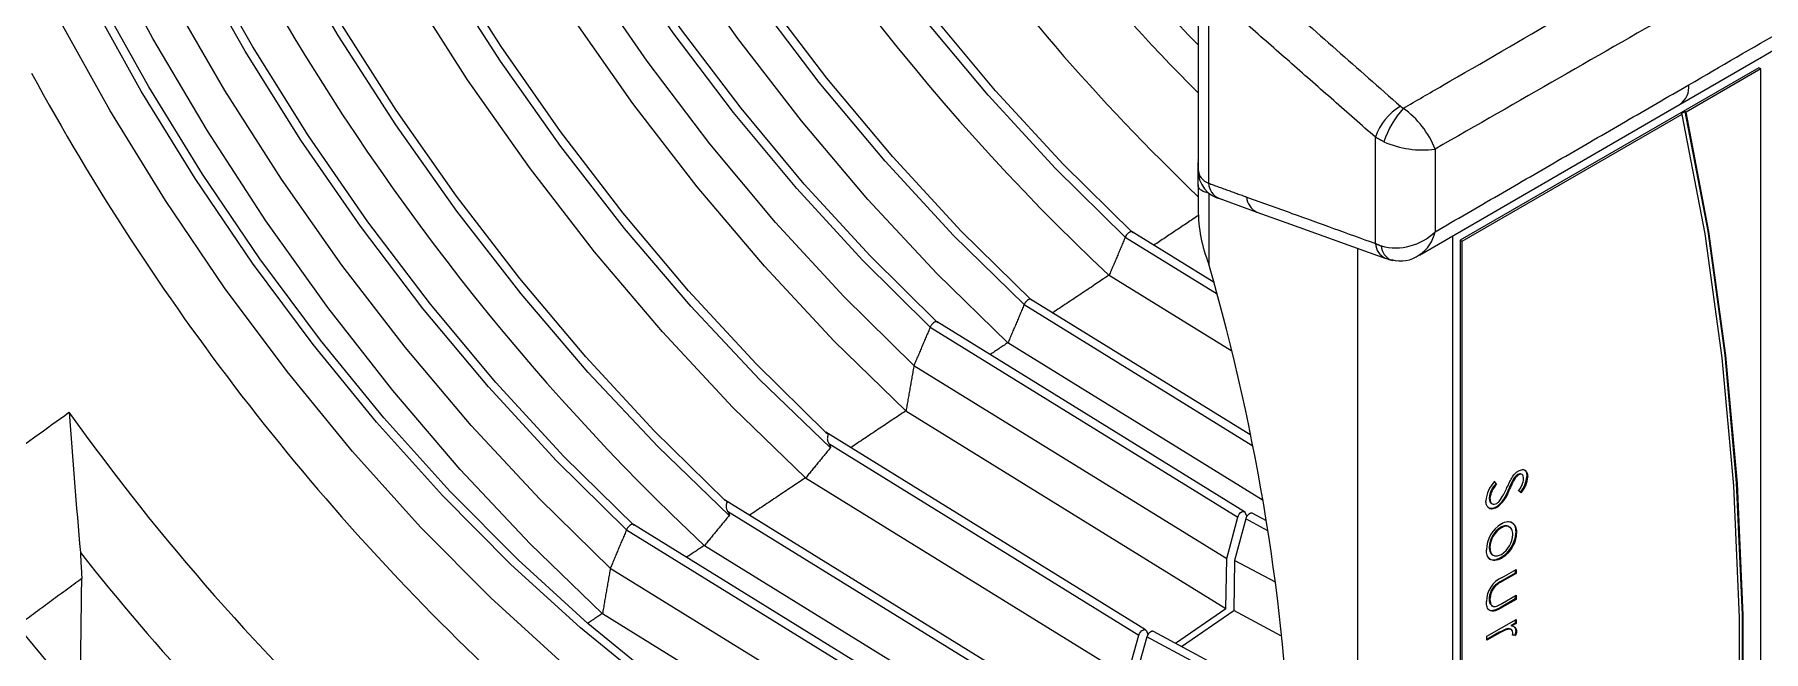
# Model space of a CAD drawing. Extents: x 8 to 113, y 2 to 87.
# Drawn here: x 69.519 to 72.588, y 61.869 to 62.964 of the extents above; entities that cross this region are included whole.
import ezdxf

# ---------------------------------------------------------------- set-up
doc = ezdxf.new("R2010")
doc.units = 0
doc.header["$MEASUREMENT"] = 0
doc.layers.add('OBJECT', color=7, linetype='CONTINUOUS')

msp = doc.modelspace()

# ---------------------------------------------------------------- linework, layer by layer
at = {"layer": 'OBJECT', "linetype": 'Continuous', "lineweight": 15}
for p, q in [((71.5847, 63.0697), (71.5847, 62.7242)), ((71.6033, 63.0419), (71.6033, 62.6999)), ((72.5801, 62.9047), (72.0498, 62.5986)), ((72.5837, 62.9027), (72.4511, 62.8261)), ((72.5837, 62.9027), (72.5801, 62.9047)), ((72.5837, 60.7593), (72.5837, 62.9027)), ((71.9778, 62.5722), (72.4405, 62.8403)), ((72.4497, 62.827), (72.4424, 62.8228)), ((72.4497, 62.827), (72.4511, 62.8261)), ((72.4438, 62.822), (72.0533, 62.5965)), ((72.4424, 62.8228), (72.4438, 62.822)), ((71.8996, 62.5929), (71.8996, 62.7816)), ((72.0056, 62.7605), (72.0056, 62.6137)), ((71.5847, 62.697), (71.5847, 62.6535)), ((71.6041, 62.6822), (71.6041, 62.5563)), ((71.6217, 62.6732), (71.6894, 62.6488)), ((71.6132, 62.5239), (71.4678, 62.6137)), ((71.4556, 62.6043), (71.6187, 62.5036)), ((71.8685, 60.4459), (71.8685, 62.5842)), ((72.0367, 62.6064), (72.0367, 60.4217)), ((72.0533, 62.5965), (72.0498, 62.5986)), ((72.0498, 62.5986), (72.0498, 60.4551)), ((72.0533, 62.5965), (72.0533, 60.4531)), ((71.6449, 62.4016), (71.4269, 62.5363)), ((71.6783, 62.2528), (71.2881, 62.4938)), ((71.276, 62.4844), (71.6821, 62.2335)), ((71.1093, 62.4445), (71.6553, 62.1073)), ((71.667, 62.1169), (71.1215, 62.4539)), ((71.7001, 62.1366), (71.2472, 62.4164)), ((71.0804, 62.3764), (71.6356, 62.0335)), ((71.6343, 61.9446), (71.0662, 62.2955)), ((71.4915, 61.9072), (70.9238, 62.2578)), ((70.9291, 62.2379), (71.4799, 61.8977)), ((72.1524, 62.183), (72.1538, 62.1822)), ((72.1599, 62.1827), (72.1582, 62.1837)), ((71.4588, 61.8238), (70.888, 62.1765)), ((72.1097, 62.1709), (72.1133, 62.1661)), ((72.1112, 62.1701), (72.1147, 62.1653)), ((72.1133, 62.1661), (72.1147, 62.1653)), ((72.1362, 62.1573), (72.1377, 62.1565)), ((72.1433, 62.1723), (72.1447, 62.1715)), ((72.1581, 62.1501), (72.1537, 62.1542)), ((72.1686, 62.1795), (72.17, 62.1787)), ((71.3148, 61.7855), (70.7441, 62.1379)), ((72.1015, 62.1413), (72.103, 62.1405)), ((72.1055, 62.1316), (72.1072, 62.1306)), ((71.1367, 61.7518), (70.5824, 62.0941)), ((70.7495, 62.1179), (71.3031, 61.776)), ((71.6356, 62.0335), (71.6553, 62.1073)), ((71.6694, 62.1043), (71.6497, 62.0305)), ((71.6685, 62.115), (71.6711, 62.1083)), ((71.7089, 62.0831), (71.6694, 62.1043)), ((71.7061, 62.1005), (71.6809, 62.114)), ((72.1218, 62.0891), (72.1232, 62.0882)), ((70.5702, 62.0848), (71.1249, 61.7422)), ((71.282, 61.7021), (70.7084, 62.0565)), ((71.6343, 61.9446), (71.6356, 62.0335)), ((71.6497, 62.0305), (71.6484, 61.9416)), ((71.722, 61.9917), (71.6497, 62.0305)), ((72.1015, 62.0538), (72.103, 62.053)), ((72.1402, 62.0534), (72.1416, 62.0526)), ((70.5414, 62.0166), (71.1053, 61.6684)), ((72.1478, 62.008), (72.1238, 61.9941)), ((72.1245, 62.0002), (72.1492, 62.0145)), ((72.1492, 62.0072), (72.1252, 61.9933)), ((72.1478, 62.0137), (72.1478, 62.008)), ((72.1478, 62.008), (72.1492, 62.0072)), ((72.1492, 62.0145), (72.1492, 62.0072)), ((72.1238, 61.9941), (72.1252, 61.9933)), ((72.1252, 61.9546), (72.1492, 61.9684)), ((72.1478, 61.9676), (72.1478, 61.9619)), ((72.1492, 61.9684), (72.1492, 61.9611)), ((71.1039, 61.5795), (70.5274, 61.9356)), ((71.6343, 61.9446), (71.5449, 61.8831)), ((71.5553, 61.8775), (71.6484, 61.9416)), ((71.7331, 61.8961), (71.6484, 61.9416)), ((72.106, 61.9503), (72.1077, 61.9492)), ((72.1478, 61.9619), (72.1226, 61.9474)), ((72.1226, 61.9474), (72.124, 61.9466)), ((72.1492, 61.9611), (72.124, 61.9466)), ((72.1478, 61.9619), (72.1492, 61.9611)), ((71.493, 61.9053), (71.4958, 61.8988)), ((72.0975, 61.8959), (72.1492, 61.9257)), ((72.1312, 61.9083), (72.1326, 61.9075)), ((72.141, 61.9074), (72.1392, 61.9084)), ((72.1478, 61.9192), (72.1402, 61.9148)), ((72.1402, 61.9148), (72.1416, 61.914)), ((72.1492, 61.9184), (72.1416, 61.914)), ((72.1478, 61.9249), (72.1478, 61.9192)), ((72.1478, 61.9192), (72.1492, 61.9184)), ((72.1487, 61.9052), (72.1501, 61.9044)), ((72.1492, 61.9257), (72.1492, 61.9184)), ((71.4588, 61.8238), (71.4799, 61.8977)), ((71.494, 61.8947), (71.473, 61.8208)), ((71.7441, 61.7605), (71.494, 61.8947)), ((71.743, 61.7767), (71.5055, 61.9042)), ((72.1135, 61.8994), (72.0975, 61.8902)), ((72.1149, 61.8986), (72.0975, 61.8886)), ((72.0975, 61.8886), (72.0975, 61.8959)), ((72.1135, 61.8994), (72.1149, 61.8986)), ((72.1483, 61.897), (72.1428, 61.8978)), ((72.1469, 61.8978), (72.143, 61.8984)), ((72.1469, 61.8978), (72.1483, 61.897))]:
    msp.add_line(p, q, dxfattribs=at)
at = {"layer": 'OBJECT', "linetype": 'Continuous', "lineweight": 15, "flags": 128}
for points in [[(70.5414, 62.0166), (70.4162, 62.139), (70.2945, 62.2699), (70.1772, 62.4087), (70.0647, 62.5546), (69.9579, 62.7069), (69.8572, 62.8645), (69.7633, 63.0267), (69.6766, 63.1925), (69.5977, 63.361), (69.527, 63.5313), (69.4649, 63.7023), (69.4118, 63.8732), (69.3679, 64.0429), (69.3335, 64.2106), (69.3088, 64.3752), (69.2939, 64.5358), (69.2889, 64.6916), (69.2939, 64.8417), (69.3088, 64.9852), (69.3335, 65.1213), (69.3679, 65.2492), (69.4118, 65.3682), (69.4249, 65.398)], [(70.5702, 62.0848), (70.4458, 62.2071), (70.325, 62.3383), (70.2087, 62.4774), (70.0976, 62.6237), (69.9922, 62.7762), (69.8933, 62.9342), (69.8014, 63.0965), (69.717, 63.2624), (69.6408, 63.4308), (69.573, 63.6006), (69.5141, 63.771), (69.4646, 63.9408), (69.4245, 64.1091), (69.3943, 64.2748), (69.374, 64.4371), (69.3639, 64.5949), (69.3639, 64.7472), (69.374, 64.8933), (69.3943, 65.0322), (69.4245, 65.163), (69.4646, 65.2851), (69.48, 65.3235)], [(70.5835, 62.0924), (70.459, 62.2148), (70.3383, 62.3459), (70.222, 62.4851), (70.1108, 62.6313), (70.0055, 62.7839), (69.9066, 62.9418), (69.8147, 63.1042), (69.7303, 63.2701), (69.6541, 63.4384), (69.5863, 63.6083), (69.5274, 63.7786), (69.4778, 63.9485), (69.4378, 64.1168), (69.4076, 64.2825), (69.3873, 64.4448), (69.3772, 64.6026), (69.3772, 64.7549), (69.3873, 64.901), (69.4076, 65.0398), (69.4378, 65.1707), (69.4778, 65.2928), (69.4871, 65.3163)], [(70.7525, 62.1103), (70.6255, 62.2328), (70.5021, 62.3641), (70.3831, 62.5036), (70.2689, 62.6503), (70.1604, 62.8036), (70.0581, 62.9624), (69.9627, 63.126), (69.8746, 63.2933), (69.7944, 63.4634), (69.7225, 63.6353), (69.6593, 63.8081), (69.6052, 63.9808), (69.5605, 64.1524), (69.5255, 64.3218), (69.5004, 64.4882), (69.4852, 64.6506), (69.4802, 64.808), (69.4852, 64.9596), (69.5004, 65.1045), (69.5255, 65.2419), (69.5353, 65.2828)], [(71.4556, 62.6043), (71.3319, 62.7261), (71.2119, 62.8565), (71.0963, 62.9949), (70.9858, 63.1404), (70.8811, 63.2921), (70.7828, 63.4492), (70.6914, 63.6107), (70.6076, 63.7756), (70.5318, 63.943), (70.4644, 64.1119), (70.406, 64.2813), (70.3567, 64.4501), (70.3169, 64.6174), (70.2869, 64.7823), (70.2667, 64.9436), (70.2566, 65.1005), (70.2566, 65.2519), (70.2585, 65.2939)], [(71.4689, 62.612), (71.3452, 62.7338), (71.2251, 62.8642), (71.1095, 63.0026), (70.9991, 63.1481), (70.8944, 63.2998), (70.796, 63.4569), (70.7047, 63.6183), (70.6209, 63.7833), (70.5451, 63.9507), (70.4777, 64.1196), (70.4192, 64.2889), (70.37, 64.4578), (70.3302, 64.6251), (70.3001, 64.7899), (70.28, 64.9513), (70.2699, 65.1081), (70.2699, 65.2596), (70.271, 65.2865)], [(70.7446, 62.1376), (70.6194, 62.2603), (70.4978, 62.3916), (70.3805, 62.5308), (70.2682, 62.677), (70.1615, 62.8295), (70.0609, 62.9874), (69.9671, 63.1497), (69.8805, 63.3157), (69.8018, 63.4844), (69.7312, 63.6547), (69.6692, 63.8259), (69.6161, 63.9968), (69.5723, 64.1667), (69.538, 64.3344), (69.5133, 64.4991), (69.4984, 64.6598), (69.4935, 64.8157), (69.4984, 64.9659), (69.5133, 65.1094), (69.538, 65.2457), (69.5453, 65.2771)], [(70.8876, 62.1767), (70.7589, 62.3019), (70.634, 62.4359), (70.5134, 62.5781), (70.3978, 62.7277), (70.288, 62.8837), (70.1846, 63.0453), (70.088, 63.2117), (69.9989, 63.3817), (69.9178, 63.5546), (69.8451, 63.7293), (69.7813, 63.9048), (69.7266, 64.0802), (69.6815, 64.2544), (69.6461, 64.4264), (69.6207, 64.5953), (69.6054, 64.7602), (69.6003, 64.9201), (69.6054, 65.0741), (69.6207, 65.2213), (69.6223, 65.2326)], [(70.932, 62.2303), (70.8065, 62.3516), (70.6844, 62.4817), (70.5667, 62.6198), (70.4538, 62.7651), (70.3465, 62.9168), (70.2454, 63.074), (70.151, 63.2359), (70.0639, 63.4015), (69.9846, 63.5698), (69.9135, 63.7399), (69.851, 63.9109), (69.7976, 64.0818), (69.7534, 64.2515), (69.7188, 64.4192), (69.6939, 64.5838), (69.679, 64.7445), (69.674, 64.9003), (69.679, 65.0503), (69.6936, 65.1914)], [(70.9242, 62.2575), (70.8004, 62.3791), (70.6802, 62.5091), (70.5642, 62.6469), (70.4532, 62.7917), (70.3476, 62.9426), (70.2482, 63.0989), (70.1555, 63.2596), (70.0699, 63.4238), (69.992, 63.5907), (69.9222, 63.7593), (69.8609, 63.9286), (69.8085, 64.0978), (69.7652, 64.2658), (69.7312, 64.4317), (69.7069, 64.5947), (69.6922, 64.7537), (69.6873, 64.9079), (69.6922, 65.0565), (69.705, 65.1849)], [(71.0658, 62.2957), (70.9386, 62.4198), (70.8149, 62.5526), (70.6956, 62.6934), (70.5814, 62.8415), (70.4728, 62.996), (70.3704, 63.1561), (70.2749, 63.3207), (70.1868, 63.4891), (70.1066, 63.6602), (70.0347, 63.8331), (69.9716, 64.0068), (69.9175, 64.1803), (69.8729, 64.3527), (69.8379, 64.523), (69.8128, 64.6902), (69.7977, 64.8534), (69.7926, 65.0116), (69.7958, 65.1325)], [(71.0804, 62.3764), (70.9557, 62.499), (70.8347, 62.6304), (70.7181, 62.7697), (70.6068, 62.9163), (70.5012, 63.0691), (70.4021, 63.2274), (70.31, 63.39), (70.2255, 63.5562), (70.149, 63.7249), (70.0811, 63.8951), (70.0221, 64.0657), (69.9725, 64.2359), (69.9323, 64.4045), (69.9021, 64.5706), (69.8818, 64.7332), (69.8716, 64.8912), (69.8716, 65.0439), (69.8735, 65.0876)], [(71.1093, 62.4445), (70.9891, 62.5633), (70.8725, 62.6905), (70.7602, 62.8254), (70.6529, 62.9671), (70.5513, 63.1148), (70.4558, 63.2678), (70.3672, 63.4249), (70.2858, 63.5854), (70.2122, 63.7483), (70.1469, 63.9126), (70.0901, 64.0773), (70.0423, 64.2416), (70.0037, 64.4043), (69.9746, 64.5646), (69.955, 64.7215), (69.9452, 64.8741), (69.9452, 65.0214), (69.9462, 65.0456)], [(71.1226, 62.4522), (71.0024, 62.571), (70.8858, 62.6982), (70.7735, 62.833), (70.6662, 62.9748), (70.5646, 63.1225), (70.4691, 63.2754), (70.3804, 63.4326), (70.2991, 63.5931), (70.2255, 63.756), (70.1602, 63.9203), (70.1034, 64.085), (70.0556, 64.2492), (70.017, 64.412), (69.9878, 64.5723), (69.9683, 64.7292), (69.9585, 64.8818), (69.9585, 65.0291), (69.9589, 65.0391)], [(71.2468, 62.4166), (71.1209, 62.5395), (70.9987, 62.671), (70.8807, 62.8105), (70.7677, 62.9571), (70.6603, 63.11), (70.5591, 63.2684), (70.4647, 63.4314), (70.3776, 63.598), (70.2983, 63.7674), (70.2272, 63.9384), (70.1648, 64.1103), (70.1114, 64.282), (70.0672, 64.4526), (70.0327, 64.6211), (70.0078, 64.7865), (69.9929, 64.948), (69.9891, 65.0273)], [(71.276, 62.4844), (71.1508, 62.6074), (71.0294, 62.7391), (70.9124, 62.8789), (70.8007, 63.0259), (70.6947, 63.1792), (70.5953, 63.338), (70.5028, 63.5012), (70.418, 63.6679), (70.3413, 63.8371), (70.2732, 64.0079), (70.214, 64.1791), (70.1641, 64.3498), (70.1238, 64.519), (70.0934, 64.6857), (70.0731, 64.8488), (70.0628, 65.0074), (70.0622, 65.0293)], [(71.2892, 62.4921), (71.1641, 62.615), (71.0427, 62.7468), (70.9257, 62.8866), (70.814, 63.0336), (70.708, 63.1869), (70.6086, 63.3456), (70.5161, 63.5089), (70.4313, 63.6756), (70.3546, 63.8448), (70.2864, 64.0156), (70.2273, 64.1868), (70.1774, 64.3575), (70.1371, 64.5267), (70.1067, 64.6933), (70.0864, 64.8564), (70.0761, 65.0151), (70.0756, 65.0346)], [(70.527, 61.9359), (70.3993, 62.0596), (70.2751, 62.1919), (70.1551, 62.3322), (70.0398, 62.4796), (69.93, 62.6334), (69.8263, 62.7927), (69.7291, 62.9568), (69.639, 63.1246), (69.5564, 63.2954), (69.4819, 63.4682), (69.4158, 63.6421), (69.3585, 63.8162), (69.3103, 63.9894), (69.2713, 64.161), (69.242, 64.3299), (69.2323, 64.4013)], [(70.7194, 61.6449), (70.5875, 61.7409), (70.4572, 61.8474), (70.3293, 61.9639), (70.2047, 62.0895), (70.0839, 62.2237), (69.9677, 62.3656), (69.8567, 62.5145), (69.7516, 62.6694), (69.653, 62.8295), (69.5614, 62.9939), (69.4775, 63.1615), (69.4016, 63.3316), (69.3342, 63.503), (69.2757, 63.6748), (69.2264, 63.8459), (69.1867, 64.0155), (69.1566, 64.1826), (69.1377, 64.3334)], [(70.6145, 61.8075), (70.4882, 61.9108), (70.3643, 62.0238), (70.2434, 62.1457), (70.1263, 62.2758), (70.0136, 62.4135), (69.906, 62.5579), (69.8042, 62.7081), (69.7086, 62.8634), (69.6198, 63.0228), (69.5384, 63.1854), (69.4649, 63.3502)], [(70.6278, 61.8152), (70.5015, 61.9185), (70.3776, 62.0315), (70.2567, 62.1534), (70.1396, 62.2835), (70.0269, 62.4212), (69.9193, 62.5655), (69.8174, 62.7158), (69.7219, 62.871), (69.6331, 63.0304), (69.5517, 63.193), (69.4782, 63.3579)], [(72.4405, 62.8403), (72.589, 62.9263), (72.6484, 62.9607)], [(72.4497, 60.6835), (72.4901, 60.9424), (72.5206, 61.1975), (72.5409, 61.4481), (72.5511, 61.6938), (72.5511, 61.9339), (72.5409, 62.1678), (72.5206, 62.395), (72.4901, 62.6149), (72.4497, 62.827)], [(72.4511, 60.6827), (72.4916, 60.9416), (72.522, 61.1966), (72.5424, 61.4473), (72.5525, 61.693), (72.5525, 61.9331), (72.5424, 62.167), (72.522, 62.3941), (72.4916, 62.614), (72.4511, 62.8261)], [(72.4438, 62.822), (72.4844, 62.6099), (72.5149, 62.39), (72.5353, 62.1629), (72.5455, 61.929), (72.5455, 61.6889), (72.5353, 61.4432), (72.5149, 61.1925), (72.4844, 60.9374), (72.4438, 60.6785)], [(71.6894, 62.6488), (71.7489, 62.6273), (71.9179, 62.5663)], [(71.9181, 62.5668), (71.9234, 62.5646), (71.9308, 62.5629)], [(71.6553, 62.1073), (71.6563, 62.1101), (71.6578, 62.1127), (71.6598, 62.1149), (71.6619, 62.1165), (71.664, 62.1173), (71.666, 62.1174), (71.6675, 62.1165), (71.6685, 62.115)], [(69.5456, 61.8455), (69.4063, 62.0137)], [(71.4799, 61.8977), (71.4809, 61.9005), (71.4825, 61.903), (71.4844, 61.9051), (71.4865, 61.9067), (71.4885, 61.9076), (71.4904, 61.9076), (71.492, 61.9068), (71.493, 61.9053)]]:
    msp.add_lwpolyline(points, dxfattribs=at)
at = {"layer": 'OBJECT', "linetype": 'Continuous', "lineweight": 15}
for centre, radius, start, end in [((74.1749, 65.4649), 4.0161, 188.3859, 226.8148), ((73.6137, 65.1468), 4.2417, 192.1925, 226.7608), ((74.1161, 65.4155), 3.5367, 212.2475, 224.295), ((74.1274, 65.4143), 3.6036, 213.0765, 225.1207), ((74.2255, 65.4442), 3.8254, 215.3461, 226.3426), ((73.2737, 64.9374), 4.2786, 208.5124, 226.8495), ((72.4186, 62.8708), 0.0376, 305.7082, 5.7839), ((71.9967, 62.7484), 0.1026, 120.8933, 161.1034), ((72.0712, 62.7225), 0.1646, 137.9281, 161.9558), ((71.8556, 62.7015), 0.1612, 21.4658, 54.5947), ((71.9832, 62.9276), 0.1686, 246.0001, 277.6259), ((71.6128, 62.7264), 0.0282, 184.4511, 250.264), ((71.6362, 62.7221), 0.0513, 177.7972, 259.5825), ((71.6347, 62.7019), 0.0315, 183.752, 245.5285), ((71.7024, 62.6775), 0.0315, 183.6863, 245.5224), ((71.8345, 62.6514), 0.2493, 179.5249, 202.4333), ((71.9358, 62.6847), 0.0995, 255.0945, 314.5161), ((71.9424, 62.627), 0.0646, 302.902, 348.1158), ((71.931, 62.595), 0.0315, 183.7102, 245.541), ((71.9386, 62.5898), 0.0284, 182.6408, 248.182), ((71.9444, 62.6169), 0.0551, 252.8655, 306.8903), ((72.9141, 64.6755), 4.0974, 215.5496, 227.1807), ((87.2978, 63.6046), 17.7658, 184.2329, 185.03731), ((72.1664, 62.1617), 0.0254, 123.3793, 155.4006), ((72.1678, 62.1609), 0.0254, 123.3793, 155.4006), ((72.1483, 62.1327), 0.0528, 134.8008, 175.9955), ((72.1413, 62.1376), 0.0399, 134.4473, 174.5935), ((72.1427, 62.1368), 0.0399, 134.4473, 174.5935), ((72.0756, 62.1757), 0.0634, 306.6259, 343.075), ((72.077, 62.1749), 0.0634, 306.6259, 343.075), ((72.1243, 62.1793), 0.0387, 319.4922, 354.1668), ((72.1193, 62.1833), 0.0494, 319.0228, 355.6499), ((72.1208, 62.1825), 0.0494, 319.0228, 355.6499), ((72.1534, 62.0474), 0.0568, 122.1074, 178.1033), ((72.1449, 62.0524), 0.0433, 122.2141, 178.0859), ((72.1463, 62.0516), 0.0433, 122.2141, 178.0859), ((72.0996, 62.0785), 0.0442, 302.2578, 357.4449), ((72.8425, 64.6005), 4.1283, 218.2519, 227.4546), ((72.1438, 61.9572), 0.0472, 114.1385, 179.7357), ((72.1354, 61.9618), 0.0338, 134.3437, 180.0077), ((72.1368, 61.961), 0.0338, 134.3437, 180.0077), ((72.1123, 61.9595), 0.011, 167.9196, 236.8698)]:
    msp.add_arc(centre, radius, start, end, dxfattribs=at)
msp.add_ellipse((69.5577, 62.8066), major_axis=(-1.5635, 2.6147), ratio=0.587369, start_param=3.619143, end_param=4.284163, dxfattribs=at)
for points, knots in [([(70.2388, 61.106), (70.1607, 61.1552), (70.0044, 61.2535), (69.7741, 61.4424), (69.5502, 61.6593), (69.3366, 61.9044), (69.1372, 62.1732), (68.957, 62.4598), (68.7989, 62.7592), (68.6657, 63.0663), (68.5597, 63.3758), (68.4826, 63.6824), (68.4359, 63.981), (68.4202, 64.2663), (68.4359, 64.5335), (68.4826, 64.778), (68.5597, 64.9957), (68.6657, 65.1828), (68.799, 65.3359), (68.9568, 65.4534), (69.1379, 65.5295), (69.2877, 65.5659), (69.3805, 65.5635), (69.4014, 65.5629)], [0, 0, 0, 0, 0.048456, 0.096912, 0.145368, 0.194796, 0.244225, 0.293653, 0.343082, 0.392511, 0.441939, 0.491368, 0.540796, 0.590225, 0.639653, 0.689082, 0.738511, 0.787939, 0.837368, 0.886796, 0.936225, 0.985653, 1, 1, 1, 1]), ([(71.949, 62.8329), (71.9722, 62.8463), (72.1363, 62.9414), (72.4535, 63.1252), (72.7476, 63.2954), (72.9008, 63.384)], [0, 0, 0, 0, 0.07326, 0.517167, 1, 1, 1, 1]), ([(72.9442, 63.2985), (72.7785, 63.2036), (72.4657, 63.0242), (72.1528, 62.8448), (72.0056, 62.7605)], [0, 0, 0, 0, 0.529531, 1, 1, 1, 1]), ([(71.6486, 63.0972), (71.6713, 63.0771), (71.7698, 62.9902), (71.8682, 62.9033), (71.944, 62.8365)], [0, 0, 0, 0, 0.230946, 1, 1, 1, 1]), ([(72.4559, 62.8746), (72.5125, 62.9074), (72.5818, 62.9475), (72.6511, 62.9876), (72.6638, 62.995)], [0, 0, 0, 0, 0.816359, 1, 1, 1, 1]), ([(71.5847, 62.7406), (71.5847, 62.7416), (71.5847, 62.7429), (71.5847, 62.739), (71.5847, 62.7381)], [0, 0, 0, 0, 0.756956, 1, 1, 1, 1]), ([(71.5847, 62.7195), (71.5847, 62.7232), (71.5847, 62.7315), (71.5847, 62.7349), (71.5847, 62.7368)], [0, 0, 0, 0, 0.436791, 1, 1, 1, 1]), ([(71.5847, 62.697), (71.5847, 62.6971), (71.5847, 62.7009), (71.5847, 62.7085), (71.5847, 62.7159), (71.5847, 62.7195)], [0, 0, 0, 0, 0.011111, 0.505604, 1, 1, 1, 1]), ([(71.6041, 62.6822), (71.5994, 62.6835), (71.5901, 62.6861), (71.5852, 62.692), (71.5848, 62.696), (71.5847, 62.697)], [0, 0, 0, 0, 0.428717, 0.854227, 1, 1, 1, 1]), ([(71.671, 62.6754), (71.6978, 62.6658), (71.774, 62.6383), (71.8502, 62.6108), (71.8996, 62.5929)], [0, 0, 0, 0, 0.351744, 1, 1, 1, 1]), ([(71.4678, 62.6137), (71.4677, 62.6138), (71.4673, 62.614), (71.4666, 62.6141), (71.4657, 62.6141), (71.4646, 62.6138), (71.4635, 62.6133), (71.4623, 62.6126), (71.4611, 62.6117), (71.46, 62.6107), (71.4589, 62.6095), (71.4578, 62.6082), (71.4566, 62.6065), (71.456, 62.6052), (71.4556, 62.6043)], [0, 0, 0, 0, 0.039788, 0.121799, 0.203501, 0.284959, 0.366268, 0.447536, 0.528803, 0.610069, 0.691333, 0.772595, 0.853855, 1, 1, 1, 1]), ([(71.2881, 62.4938), (71.288, 62.4938), (71.2877, 62.4941), (71.287, 62.4942), (71.286, 62.4942), (71.285, 62.4939), (71.2838, 62.4934), (71.2826, 62.4927), (71.2815, 62.4918), (71.2803, 62.4907), (71.2792, 62.4896), (71.2782, 62.4883), (71.277, 62.4865), (71.2764, 62.4852), (71.276, 62.4844)], [0, 0, 0, 0, 0.039783, 0.121796, 0.203502, 0.284968, 0.366285, 0.447562, 0.528838, 0.610113, 0.691387, 0.772658, 0.853927, 1, 1, 1, 1]), ([(71.1214, 62.4538), (71.1213, 62.4539), (71.121, 62.4541), (71.1203, 62.4543), (71.1194, 62.4542), (71.1183, 62.454), (71.1172, 62.4535), (71.116, 62.4528), (71.1148, 62.4519), (71.1137, 62.4508), (71.1125, 62.4496), (71.1115, 62.4483), (71.1103, 62.4466), (71.1097, 62.4453), (71.1093, 62.4445)], [0, 0, 0, 0, 0.039801, 0.121808, 0.203498, 0.284938, 0.366225, 0.447469, 0.528713, 0.609955, 0.691196, 0.772435, 0.853671, 1, 1, 1, 1]), ([(69.3321, 62.1141), (69.3337, 62.1153), (69.3963, 62.1604), (69.479, 62.2201), (69.5602, 62.2787), (69.5804, 62.2933)], [0, 0, 0, 0, 0.019937, 0.755355, 1, 1, 1, 1]), ([(70.9242, 62.2575), (70.9254, 62.2568), (70.927, 62.2559), (70.9278, 62.2547), (70.9279, 62.2537), (70.9277, 62.2525), (70.9273, 62.251), (70.9269, 62.2492), (70.9266, 62.2472), (70.9266, 62.245), (70.9271, 62.2417), (70.9283, 62.2395), (70.9291, 62.2379)], [0, 0, 0, 0, 0.203825, 0.283257, 0.360878, 0.438494, 0.51611, 0.593726, 0.671342, 0.748737, 0.826129, 1, 1, 1, 1]), ([(70.9291, 62.2379), (70.9295, 62.2372), (70.9303, 62.236), (70.9312, 62.2344), (70.9317, 62.2331), (70.9321, 62.2321), (70.9322, 62.2314), (70.9322, 62.2309), (70.9322, 62.2305), (70.9321, 62.2304), (70.932, 62.2303)], [0, 0, 0, 0, 0.303072, 0.514072, 0.660109, 0.799979, 0.88091, 0.932459, 0.971229, 1, 1, 1, 1]), ([(72.1428, 62.1785), (72.1446, 62.181), (72.1479, 62.1855), (72.1518, 62.1882), (72.1535, 62.1893)], [0, 0, 0, 0, 0.55984, 1, 1, 1, 1]), ([(72.1583, 62.1835), (72.1575, 62.1839), (72.1558, 62.1846), (72.1536, 62.1835), (72.1524, 62.183)], [0, 0, 0, 0, 0.48753, 1, 1, 1, 1]), ([(72.1535, 62.1893), (72.156, 62.1904), (72.1611, 62.1926), (72.1665, 62.1902), (72.1695, 62.1852), (72.1699, 62.1809), (72.17, 62.1787)], [0, 0, 0, 0, 0.279553, 0.558798, 0.779378, 1, 1, 1, 1]), ([(72.1628, 62.1754), (72.1627, 62.177), (72.1625, 62.1801), (72.1603, 62.1828), (72.1572, 62.1837), (72.155, 62.1827), (72.1538, 62.1822)], [0, 0, 0, 0, 0.280274, 0.559931, 0.77992, 1, 1, 1, 1]), ([(72.1619, 62.1915), (72.163, 62.1912), (72.1658, 62.1905), (72.1681, 62.186), (72.1684, 62.1817), (72.1686, 62.1795)], [0, 0, 0, 0, 0.261761, 0.630845, 1, 1, 1, 1]), ([(72.1219, 62.1384), (72.1242, 62.1422), (72.1284, 62.1491), (72.1317, 62.1564), (72.1332, 62.1596)], [0, 0, 0, 0, 0.559496, 1, 1, 1, 1]), ([(72.1332, 62.1596), (72.1348, 62.1632), (72.1377, 62.1696), (72.1412, 62.1758), (72.1428, 62.1785)], [0, 0, 0, 0, 0.560413, 1, 1, 1, 1]), ([(72.1433, 62.1723), (72.1419, 62.1695), (72.1395, 62.1645), (72.1372, 62.1595), (72.1362, 62.1573)], [0, 0, 0, 0, 0.559906, 1, 1, 1, 1]), ([(72.1447, 62.1715), (72.1433, 62.1687), (72.1409, 62.1637), (72.1387, 62.1587), (72.1377, 62.1565)], [0, 0, 0, 0, 0.559906, 1, 1, 1, 1]), ([(70.7446, 62.1376), (70.7458, 62.1369), (70.7474, 62.1359), (70.7481, 62.1347), (70.7483, 62.1338), (70.748, 62.1326), (70.7477, 62.1311), (70.7472, 62.1293), (70.747, 62.1272), (70.747, 62.125), (70.7475, 62.1217), (70.7487, 62.1195), (70.7495, 62.1179)], [0, 0, 0, 0, 0.204824, 0.284358, 0.362053, 0.439744, 0.517434, 0.595124, 0.672815, 0.750279, 0.82774, 1, 1, 1, 1]), ([(72.1148, 62.1241), (72.1119, 62.1228), (72.1062, 62.1204), (72.1, 62.1234), (72.0963, 62.1288), (72.0959, 62.1338), (72.0957, 62.1363)], [0, 0, 0, 0, 0.279183, 0.559085, 0.779446, 1, 1, 1, 1]), ([(72.1134, 62.1249), (72.1105, 62.1236), (72.1048, 62.1211), (72.1008, 62.1236), (72.0989, 62.1249)], [0, 0, 0, 0, 0.512378, 1, 1, 1, 1]), ([(72.1015, 62.1413), (72.1018, 62.1393), (72.1022, 62.1353), (72.104, 62.1319), (72.1056, 62.1316), (72.1057, 62.1316)], [0, 0, 0, 0, 0.491306, 0.981901, 1, 1, 1, 1]), ([(72.103, 62.1405), (72.1031, 62.1384), (72.1035, 62.1343), (72.1064, 62.1306), (72.1105, 62.1295), (72.1134, 62.1308), (72.1149, 62.1314)], [0, 0, 0, 0, 0.280276, 0.560148, 0.780153, 1, 1, 1, 1]), ([(72.1149, 62.1314), (72.1163, 62.1325), (72.1189, 62.1343), (72.121, 62.1371), (72.1219, 62.1384)], [0, 0, 0, 0, 0.55899, 1, 1, 1, 1]), ([(70.5824, 62.0941), (70.5823, 62.0942), (70.5819, 62.0944), (70.5812, 62.0945), (70.5803, 62.0945), (70.5792, 62.0942), (70.5781, 62.0937), (70.5769, 62.093), (70.5757, 62.0921), (70.5746, 62.0911), (70.5735, 62.0899), (70.5724, 62.0886), (70.5713, 62.0869), (70.5706, 62.0856), (70.5702, 62.0848)], [0, 0, 0, 0, 0.039785, 0.121797, 0.203501, 0.284964, 0.366277, 0.44755, 0.528822, 0.610092, 0.691361, 0.772628, 0.853893, 1, 1, 1, 1]), ([(70.7495, 62.1179), (70.75, 62.1172), (70.7507, 62.116), (70.7516, 62.1144), (70.7522, 62.1131), (70.7525, 62.1122), (70.7527, 62.1114), (70.7527, 62.1109), (70.7526, 62.1105), (70.7525, 62.1104), (70.7525, 62.1103)], [0, 0, 0, 0, 0.303085, 0.514041, 0.660001, 0.798894, 0.881211, 0.932038, 0.970683, 1, 1, 1, 1]), ([(71.6809, 62.114), (71.6809, 62.114), (71.6805, 62.1143), (71.6798, 62.1144), (71.6787, 62.1145), (71.6776, 62.1142), (71.6765, 62.1137), (71.6753, 62.113), (71.6741, 62.1121), (71.673, 62.111), (71.672, 62.1097), (71.6711, 62.1083), (71.6701, 62.1065), (71.6697, 62.1051), (71.6694, 62.1043)], [0, 0, 0, 0, 0.02242, 0.106029, 0.189638, 0.273247, 0.356856, 0.440465, 0.524074, 0.607684, 0.691293, 0.774902, 0.858511, 1, 1, 1, 1]), ([(72.1375, 62.0889), (72.1367, 62.0898), (72.1345, 62.0921), (72.1288, 62.0924), (72.1241, 62.0902), (72.1218, 62.0891)], [0, 0, 0, 0, 0.236239, 0.617979, 1, 1, 1, 1]), ([(72.1232, 62.0956), (72.127, 62.0974), (72.1338, 62.1005), (72.1392, 62.0988), (72.1415, 62.098)], [0, 0, 0, 0, 0.559285, 1, 1, 1, 1]), ([(72.1437, 62.0766), (72.1434, 62.0798), (72.1426, 62.0864), (72.137, 62.0908), (72.1303, 62.0917), (72.1255, 62.0894), (72.1232, 62.0882)], [0, 0, 0, 0, 0.279484, 0.559256, 0.779547, 1, 1, 1, 1]), ([(72.1401, 62.0988), (72.1429, 62.0967), (72.1478, 62.093), (72.1484, 62.0847), (72.1487, 62.081)], [0, 0, 0, 0, 0.55888, 1, 1, 1, 1]), ([(72.1415, 62.098), (72.1443, 62.0959), (72.1493, 62.0922), (72.1498, 62.0839), (72.1501, 62.0802)], [0, 0, 0, 0, 0.55888, 1, 1, 1, 1]), ([(72.1487, 62.081), (72.1482, 62.0759), (72.1475, 62.0668), (72.1424, 62.0575), (72.1402, 62.0534)], [0, 0, 0, 0, 0.559182, 1, 1, 1, 1]), ([(72.1501, 62.0802), (72.1497, 62.0751), (72.1489, 62.066), (72.1438, 62.0567), (72.1416, 62.0526)], [0, 0, 0, 0, 0.559182, 1, 1, 1, 1]), ([(72.1232, 62.0338), (72.1193, 62.0321), (72.1114, 62.0287), (72.1026, 62.0318), (72.0973, 62.039), (72.0968, 62.0459), (72.0966, 62.0493)], [0, 0, 0, 0, 0.279521, 0.559381, 0.779507, 1, 1, 1, 1]), ([(72.1218, 62.0347), (72.1179, 62.033), (72.1102, 62.0297), (72.1024, 62.0315), (72.1002, 62.0352), (72.0997, 62.0359)], [0, 0, 0, 0, 0.445727, 0.891993, 1, 1, 1, 1]), ([(72.1015, 62.0538), (72.1019, 62.0507), (72.1027, 62.0443), (72.1063, 62.0399), (72.109, 62.0398), (72.1091, 62.0398)], [0, 0, 0, 0, 0.488714, 0.976768, 1, 1, 1, 1]), ([(72.103, 62.053), (72.1033, 62.0498), (72.104, 62.0432), (72.1094, 62.0385), (72.1161, 62.0379), (72.1208, 62.04), (72.1232, 62.0411)], [0, 0, 0, 0, 0.279745, 0.559113, 0.779606, 1, 1, 1, 1]), ([(72.1402, 62.0534), (72.1371, 62.049), (72.1316, 62.0411), (72.1248, 62.0366), (72.1218, 62.0347)], [0, 0, 0, 0, 0.559216, 1, 1, 1, 1]), ([(72.1416, 62.0526), (72.1385, 62.0482), (72.133, 62.0403), (72.1262, 62.0358), (72.1232, 62.0338)], [0, 0, 0, 0, 0.559216, 1, 1, 1, 1]), ([(72.1238, 61.9941), (72.1215, 61.9928), (72.1175, 61.9905), (72.1135, 61.9874), (72.1117, 61.986)], [0, 0, 0, 0, 0.560377, 1, 1, 1, 1]), ([(72.1252, 61.9933), (72.1229, 61.992), (72.1189, 61.9897), (72.1149, 61.9866), (72.1131, 61.9852)], [0, 0, 0, 0, 0.560377, 1, 1, 1, 1]), ([(72.124, 61.9466), (72.1202, 61.9444), (72.1125, 61.9401), (72.1024, 61.94), (72.0972, 61.9472), (72.0968, 61.954), (72.0966, 61.9574)], [0, 0, 0, 0, 0.281501, 0.559646, 0.779298, 1, 1, 1, 1]), ([(72.1226, 61.9474), (72.1188, 61.9453), (72.1112, 61.9411), (72.1019, 61.9403), (72.0994, 61.9445), (72.0987, 61.9457)], [0, 0, 0, 0, 0.417648, 0.830317, 1, 1, 1, 1]), ([(72.103, 61.961), (72.1031, 61.9589), (72.1033, 61.9548), (72.1055, 61.9507), (72.1087, 61.9484), (72.1113, 61.9485), (72.1126, 61.9485)], [0, 0, 0, 0, 0.28027, 0.560007, 0.780074, 1, 1, 1, 1]), ([(72.1126, 61.9485), (72.115, 61.9494), (72.1191, 61.9511), (72.1234, 61.9535), (72.1252, 61.9546)], [0, 0, 0, 0, 0.559371, 1, 1, 1, 1]), ([(71.5055, 61.9042), (71.5054, 61.9043), (71.505, 61.9045), (71.5042, 61.9047), (71.5031, 61.9046), (71.502, 61.9044), (71.5008, 61.9038), (71.4996, 61.9031), (71.4985, 61.9021), (71.4974, 61.901), (71.4964, 61.8997), (71.4955, 61.8983), (71.4946, 61.8966), (71.4942, 61.8954), (71.494, 61.8947)], [0, 0, 0, 0, 0.035968, 0.120668, 0.205367, 0.290067, 0.374767, 0.459467, 0.544167, 0.628867, 0.713567, 0.798267, 0.882967, 1, 1, 1, 1]), ([(72.1312, 61.9083), (72.1279, 61.9069), (72.122, 61.9044), (72.1161, 61.9009), (72.1135, 61.8994)], [0, 0, 0, 0, 0.559636, 1, 1, 1, 1]), ([(72.1326, 61.9075), (72.1293, 61.9061), (72.1234, 61.9036), (72.1175, 61.9001), (72.1149, 61.8986)], [0, 0, 0, 0, 0.559636, 1, 1, 1, 1]), ([(72.1393, 61.908), (72.1388, 61.9084), (72.1367, 61.9098), (72.1336, 61.909), (72.1312, 61.9083)], [0, 0, 0, 0, 0.231389, 1, 1, 1, 1]), ([(72.1437, 61.9021), (72.1434, 61.9036), (72.1428, 61.9067), (72.1386, 61.9088), (72.1349, 61.908), (72.1326, 61.9075)], [0, 0, 0, 0, 0.278336, 0.558768, 1, 1, 1, 1]), ([(72.1416, 61.914), (72.144, 61.9134), (72.1474, 61.9125), (72.1498, 61.9082), (72.15, 61.9056), (72.1501, 61.9044)], [0, 0, 0, 0, 0.558788, 0.779481, 1, 1, 1, 1]), ([(72.1467, 61.9116), (72.1472, 61.9108), (72.1484, 61.9091), (72.1486, 61.9065), (72.1487, 61.9052)], [0, 0, 0, 0, 0.500198, 1, 1, 1, 1]), ([(72.1487, 61.9052), (72.1485, 61.9038), (72.1483, 61.9014), (72.1473, 61.8989), (72.1469, 61.8978)], [0, 0, 0, 0, 0.559243, 1, 1, 1, 1]), ([(72.1428, 61.8978), (72.1431, 61.8986), (72.1436, 61.9001), (72.1437, 61.9015), (72.1437, 61.9021)], [0, 0, 0, 0, 0.560396, 1, 1, 1, 1]), ([(72.1501, 61.9044), (72.15, 61.903), (72.1497, 61.9006), (72.1488, 61.8981), (72.1483, 61.897)], [0, 0, 0, 0, 0.559243, 1, 1, 1, 1])]:
    msp.add_open_spline(points, degree=3, knots=knots, dxfattribs=at)
for points in [[(71.8996, 62.7816), (71.6033, 63.0419)], [(72.0056, 62.6137), (72.4559, 62.8746)], [(71.944, 62.8365), (71.949, 62.8329)], [(71.9146, 62.7735), (71.8996, 62.7816)], [(71.6033, 62.6999), (71.671, 62.6754)], [(71.5857, 62.6428), (71.5064, 62.5899)], [(71.4556, 62.6043), (71.4269, 62.5363)], [(71.8996, 62.5929), (71.9102, 62.5885)], [(71.4265, 62.5365), (71.3267, 62.4699)], [(71.4269, 62.5363), (71.4265, 62.5365)], [(71.276, 62.4844), (71.2472, 62.4164)], [(71.1093, 62.4445), (71.0804, 62.3764)], [(71.2468, 62.4166), (71.2156, 62.3957)], [(71.2472, 62.4164), (71.2468, 62.4166)], [(71.0804, 62.3764), (71.0662, 62.2955)], [(71.0658, 62.2957), (70.9681, 62.2305)], [(71.0662, 62.2955), (71.0658, 62.2957)], [(70.932, 62.2303), (70.888, 62.1765)], [(70.8876, 62.1767), (70.7885, 62.1105)], [(70.888, 62.1765), (70.8876, 62.1767)], [(70.7525, 62.1103), (70.7084, 62.0565)], [(70.5702, 62.0848), (70.5414, 62.0166)], [(69.6006, 62.0447), (69.6031, 61.9982)], [(70.708, 62.0567), (70.6767, 62.0359)], [(70.7084, 62.0565), (70.708, 62.0567)], [(69.6031, 61.9982), (69.4888, 61.9141)], [(69.6004, 61.7844), (69.6031, 61.9982)], [(70.5414, 62.0166), (70.5274, 61.9355)], [(70.527, 61.9359), (70.5013, 61.9187)]]:
    msp.add_open_spline(points, degree=1, dxfattribs=at)

doc.saveas('drawing.dxf')
